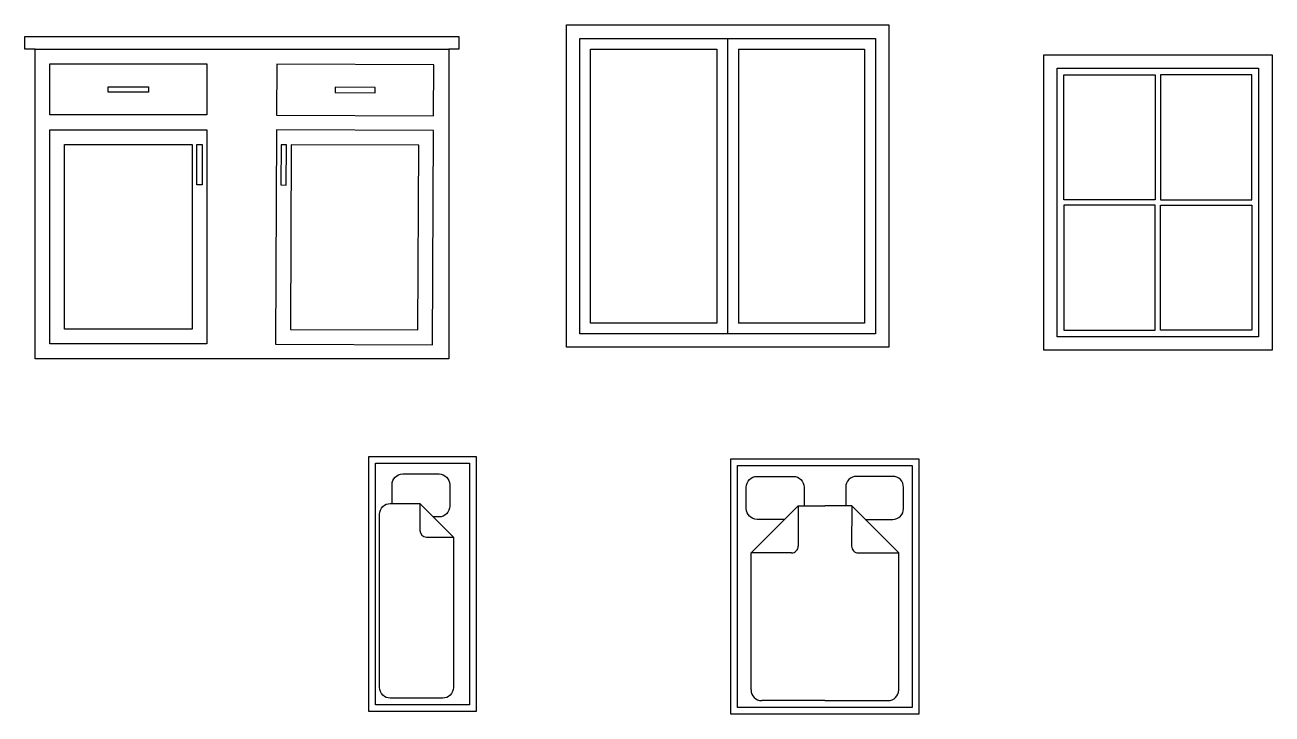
# Model space of a CAD drawing. Header units: millimetres. Extents: x 63 to 991, y -266 to 247.
import ezdxf

# ---------------------------------------------------------------- set-up
doc = ezdxf.new("R2010")
doc.units = ezdxf.units.MM

msp = doc.modelspace()

# ---------------------------------------------------------------- linework, layer by layer
for p, q in [((475.94, 237.3), (695.94, 237.3)), ((475.94, 17.3), (475.94, 237.3)), ((585.94, 237.3), (585.94, 17.3)), ((695.94, 237.3), (695.94, 17.3)), ((483.94, 229.3), (577.94, 229.3)), ((483.94, 25.3), (483.94, 229.3)), ((577.94, 229.3), (577.94, 25.3)), ((593.94, 229.3), (593.94, 25.3)), ((593.94, 229.3), (687.94, 229.3)), ((687.94, 229.3), (687.94, 25.3)), ((190.73, 158.24), (194.73, 158.24)), ((257.43, 158.1), (253.43, 158.12)), ((577.94, 25.3), (483.94, 25.3)), ((687.94, 25.3), (593.94, 25.3)), ((695.94, 17.3), (475.94, 17.3)), ((356.78, -109.06), (356.78, -129.06)), ((603.35, -145.88), (638.35, -110.88)), ((638.35, -110.88), (638.48, -140.86)), ((638.35, -110.88), (658.35, -110.88)), ((678.35, -110.88), (658.35, -110.88)), ((678.35, -110.88), (678.23, -140.86)), ((713.35, -145.88), (678.35, -110.88)), ((361.78, -134.06), (381.78, -134.06)), ((633.48, -145.88), (603.35, -145.88)), ((603.35, -247.88), (603.35, -145.88)), ((683.23, -145.88), (713.35, -145.88)), ((713.35, -247.88), (713.35, -145.88)), ((658.35, -255.88), (611.35, -255.88)), ((658.35, -255.88), (705.35, -255.88))]:
    msp.add_line(p, q)
for points in [[(465.94, 247.3), (705.94, 247.3), (705.94, 7.3), (465.94, 7.3)], [(70.23, 229.24), (378.23, 229.24), (378.23, -1.26), (70.23, -1.26)], [(821.3, 225.1), (991.3, 225.1), (991.3, 5.1), (821.3, 5.1)], [(81.23, 218.24), (198.23, 218.24), (198.23, 180.24), (81.23, 180.24)], [(367.18, 217.64), (250.19, 218.13), (250.03, 180.13), (367.03, 179.64)], [(831.3, 215.1), (981.3, 215.1), (981.3, 15.1), (831.3, 15.1)], [(836.3, 210.1), (904.3, 210.1), (904.3, 117.1), (836.3, 117.1)], [(976.3, 210.1), (908.3, 210.1), (908.3, 117.1), (976.3, 117.1)], [(124.73, 201.24), (154.73, 201.24), (154.73, 197.24), (124.73, 197.24)], [(323.61, 200.82), (293.61, 200.95), (293.6, 196.95), (323.6, 196.82)], [(81.23, 169.24), (198.23, 169.24), (198.23, 9.74), (81.23, 9.74)], [(366.98, 168.64), (249.98, 169.13), (249.31, 9.63), (366.31, 9.14)], [(92.23, 158.24), (187.23, 158.24), (187.23, 20.74), (92.23, 20.74)], [(190.73, 128.24), (190.73, 158.24), (194.73, 158.24), (194.73, 128.24)], [(257.31, 128.1), (257.43, 158.1), (253.43, 158.12), (253.31, 128.12)], [(355.93, 157.69), (260.93, 158.09), (260.36, 20.59), (355.36, 20.19)], [(836.3, 20.1), (904.3, 20.1), (904.3, 113.1), (836.3, 113.1)], [(976.3, 20.1), (908.3, 20.1), (908.3, 113.1), (976.3, 113.1)], [(318.78, -74.06), (398.78, -74.06), (398.78, -264.06), (318.78, -264.06)], [(323.78, -79.06), (393.78, -79.06), (393.78, -259.06), (323.78, -259.06)], [(588.35, -75.88), (728.35, -75.88), (728.35, -265.88), (588.35, -265.88)], [(593.35, -80.88), (723.35, -80.88), (723.35, -260.88), (593.35, -260.88)]]:
    msp.add_lwpolyline(points, close=True)
msp.add_lwpolyline([(70.23, 229.24), (62.73, 229.24), (62.73, 238.74), (385.73, 238.74), (385.71, 229.24), (378.23, 229.24)])
for points in [[(336.05, -109.06), (336.05, -95.06, -0.414214), (344.05, -87.06), (371.05, -87.06, -0.414214), (379.05, -95.06), (379.05, -111.06, -0.414214), (371.05, -119.06), (366.78, -119.06)], [(628.35, -120.88), (607.81, -120.88, -0.414214), (599.81, -112.88), (599.81, -96.88, -0.414214), (607.81, -88.88), (634.81, -88.88, -0.414214), (642.81, -96.88), (642.81, -110.88)], [(688.35, -120.88), (708.9, -120.88, 0.414214), (716.9, -112.88), (716.9, -96.88, 0.414214), (708.9, -88.88), (681.9, -88.88, 0.414214), (673.9, -96.88), (673.9, -110.88)]]:
    msp.add_lwpolyline(points, format="xyb")
msp.add_lwpolyline([(334.78, -109.06), (356.78, -109.06), (381.78, -134.06), (381.78, -246.06, -0.414214), (373.78, -254.06), (334.78, -254.06, -0.414214), (326.78, -246.06), (326.78, -117.06, -0.414214)], format="xyb", close=True)
for centre, radius, start, end in [((361.78, -129.06), 5, 180, 270), ((633.48, -140.88), 5, 270, 0.23471), ((683.23, -140.88), 5, 179.76529, 270), ((611.35, -247.88), 8, 180, 270), ((705.35, -247.88), 8, 270, 0)]:
    msp.add_arc(centre, radius, start, end)

doc.saveas('drawing.dxf')
